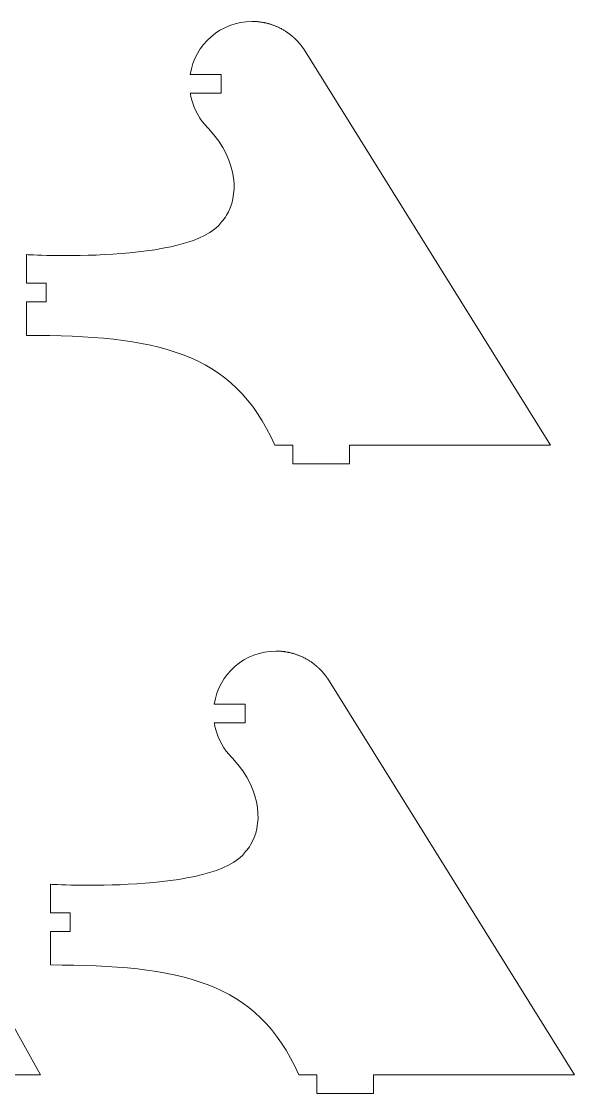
# Model space of a CAD drawing. Header units: centimetres. Extents: x -181 to 252, y -90 to 73.
# Drawn here: x 224.18 to 233.05, y -49.47 to -32.27 of the extents above; entities that cross this region are included whole.
import ezdxf

# ---------------------------------------------------------------- set-up
doc = ezdxf.new("R2010")
doc.units = ezdxf.units.CM
doc.header["$MEASUREMENT"] = 0
doc.layers.add('layer 1', color=7, linetype='Continuous')

msp = doc.modelspace()

# ---------------------------------------------------------------- linework, layer by layer
at = {"layer": 'layer 1', "color": 252, "lineweight": 9}
for points in [[(229.44183, -39.06584), (229.44183, -39.06584), (229.44183, -39.36584), (229.44183, -39.36584), (229.44183, -39.36584), (229.44183, -39.36584), (228.53274, -39.36584), (228.53274, -39.36584), (228.53274, -39.36584), (228.53274, -39.36584), (228.53274, -39.06584), (228.53274, -39.06584), (228.53274, -39.06584), (228.53274, -39.06584), (228.24103, -39.06584), (228.24103, -39.06584), (228.24103, -39.06584), (227.58543, -37.55045), (226.30701, -37.30322), (224.25826, -37.30322), (224.25826, -37.30322), (224.25826, -37.30322), (224.25826, -36.76584), (224.25826, -36.76584), (224.25826, -36.76584), (224.25826, -36.76584), (224.57412, -36.76584), (224.57412, -36.76584), (224.57412, -36.76584), (224.57412, -36.76584), (224.57412, -36.46584), (224.57412, -36.46584), (224.57412, -36.46584), (224.57412, -36.46584), (224.25826, -36.46584), (224.25826, -36.46584), (224.25826, -36.46584), (224.25826, -36.46584), (224.25826, -36.00842), (224.25826, -36.00842), (224.25826, -36.00842), (224.25826, -36.00842), (226.90535, -36.16416), (227.38875, -35.48394), (227.38875, -35.48394), (227.4175, -35.45369), (227.44454, -35.41807), (227.46893, -35.37784), (227.46893, -35.37784), (227.64818, -35.08218), (227.68285, -34.53421), (227.17719, -33.98429), (227.17719, -33.98429), (227.17719, -33.98429), (227.16424, -33.9702), (227.16424, -33.9702), (227.16424, -33.9702), (227.04161, -33.84599), (226.95119, -33.6899), (226.90666, -33.51546), (226.90666, -33.51546), (226.90666, -33.51546), (226.90369, -33.50354), (226.90369, -33.50354), (226.90369, -33.50354), (226.90369, -33.50354), (226.90087, -33.49156), (226.90087, -33.49156), (226.90087, -33.49156), (226.90087, -33.49156), (226.89819, -33.47953), (226.89819, -33.47953), (226.89819, -33.47953), (226.89819, -33.47953), (226.89566, -33.46744), (226.89566, -33.46744), (226.89566, -33.46744), (226.89566, -33.46744), (226.89327, -33.4553), (226.89327, -33.4553), (226.89327, -33.4553), (226.89327, -33.4553), (226.89103, -33.44311), (226.89103, -33.44311), (226.89103, -33.44311), (226.89103, -33.44311), (226.88894, -33.43086), (226.88894, -33.43086), (226.88894, -33.43086), (226.88894, -33.43086), (226.887, -33.41857), (226.887, -33.41857), (226.887, -33.41857), (226.887, -33.41857), (226.88683, -33.4175), (226.88683, -33.4175), (226.88683, -33.4175), (226.88683, -33.4175), (227.38125, -33.4175), (227.38125, -33.4175), (227.38125, -33.4175), (227.38125, -33.4175), (227.38125, -33.1175), (227.38125, -33.1175), (227.38125, -33.1175), (227.38125, -33.1175), (226.88683, -33.1175), (226.88683, -33.1175), (226.88683, -33.1175), (226.95922, -32.63644), (227.37444, -32.2675), (227.87565, -32.2675), (227.87565, -32.2675), (227.87565, -32.2675), (227.89169, -32.26763), (227.89169, -32.26763), (227.89169, -32.26763), (227.89169, -32.26763), (227.90766, -32.268), (227.90766, -32.268), (227.90766, -32.268), (227.90766, -32.268), (227.90786, -32.26801), (227.90786, -32.26801), (227.90786, -32.26801), (227.90786, -32.26801), (227.92358, -32.26863), (227.92358, -32.26863), (227.92358, -32.26863), (227.92358, -32.26863), (227.92387, -32.26864), (227.92387, -32.26864), (227.92387, -32.26864), (227.92387, -32.26864), (227.93943, -32.2695), (227.93943, -32.2695), (227.93943, -32.2695), (227.93943, -32.2695), (227.93981, -32.26953), (227.93981, -32.26953), (227.93981, -32.26953), (227.93981, -32.26953), (227.95521, -32.27062), (227.95521, -32.27062), (227.95521, -32.27062), (227.95521, -32.27062), (227.95569, -32.27066), (227.95569, -32.27066), (227.95569, -32.27066), (227.95569, -32.27066), (227.95753, -32.27082), (227.95753, -32.27082), (227.95753, -32.27082), (227.95753, -32.27082), (227.97149, -32.27204), (227.97149, -32.27204), (227.97149, -32.27204), (227.97149, -32.27204), (227.98657, -32.27359), (227.98657, -32.27359), (227.98657, -32.27359), (227.98657, -32.27359), (227.98723, -32.27366), (227.98723, -32.27366), (227.98723, -32.27366), (227.98723, -32.27366), (228.00214, -32.27543), (228.00214, -32.27543), (228.00214, -32.27543), (228.00214, -32.27543), (228.01215, -32.27677), (228.01215, -32.27677), (228.01215, -32.27677), (228.01215, -32.27677), (228.01764, -32.27751), (228.01764, -32.27751), (228.01764, -32.27751), (228.01764, -32.27751), (228.01848, -32.27763), (228.01848, -32.27763), (228.01848, -32.27763), (228.01848, -32.27763), (228.03306, -32.27982), (228.03306, -32.27982), (228.03306, -32.27982), (228.03306, -32.27982), (228.03399, -32.27997), (228.03399, -32.27997), (228.03399, -32.27997), (228.03399, -32.27997), (228.04841, -32.28237), (228.04841, -32.28237), (228.04841, -32.28237), (228.04841, -32.28237), (228.04943, -32.28255), (228.04943, -32.28255), (228.04943, -32.28255), (228.04943, -32.28255), (228.06367, -32.28516), (228.06367, -32.28516), (228.06367, -32.28516), (228.06367, -32.28516), (228.06478, -32.28537), (228.06478, -32.28537), (228.06478, -32.28537), (228.06478, -32.28537), (228.07107, -32.28663), (228.07107, -32.28663), (228.07107, -32.28663), (228.07107, -32.28663), (228.07969, -32.28835), (228.07969, -32.28835), (228.07969, -32.28835), (228.07969, -32.28835), (228.0836, -32.28919), (228.0836, -32.28919), (228.0836, -32.28919), (228.0836, -32.28919), (228.09499, -32.29165), (228.09499, -32.29165), (228.09499, -32.29165), (228.09499, -32.29165), (228.09806, -32.29236), (228.09806, -32.29236), (228.09806, -32.29236), (228.09806, -32.29236), (228.10991, -32.29511), (228.10991, -32.29511), (228.10991, -32.29511), (228.10991, -32.29511), (228.11488, -32.29634), (228.11488, -32.29634), (228.11488, -32.29634), (228.11488, -32.29634), (228.12471, -32.29878), (228.12471, -32.29878), (228.12471, -32.29878), (228.12471, -32.29878), (228.13019, -32.30023), (228.13019, -32.30023), (228.13019, -32.30023), (228.13019, -32.30023), (228.13983, -32.30278), (228.13983, -32.30278), (228.13983, -32.30278), (228.13983, -32.30278), (228.14383, -32.30391), (228.14383, -32.30391), (228.14383, -32.30391), (228.14383, -32.30391), (228.15475, -32.307), (228.15475, -32.307), (228.15475, -32.307), (228.15475, -32.307), (228.15749, -32.30781), (228.15749, -32.30781), (228.15749, -32.30781), (228.15749, -32.30781), (228.16948, -32.31139), (228.16948, -32.31139), (228.16948, -32.31139), (228.16948, -32.31139), (228.17295, -32.31248), (228.17295, -32.31248), (228.17295, -32.31248), (228.17295, -32.31248), (228.18387, -32.31593), (228.18387, -32.31593), (228.18387, -32.31593), (228.18387, -32.31593), (228.18814, -32.31734), (228.18814, -32.31734), (228.18814, -32.31734), (228.18814, -32.31734), (228.19855, -32.32081), (228.19855, -32.32081), (228.19855, -32.32081), (228.19855, -32.32081), (228.20173, -32.32192), (228.20173, -32.32192), (228.20173, -32.32192), (228.20173, -32.32192), (228.21316, -32.32592), (228.21316, -32.32592), (228.21316, -32.32592), (228.21316, -32.32592), (228.21539, -32.32674), (228.21539, -32.32674), (228.21539, -32.32674), (228.21539, -32.32674), (228.22729, -32.33111), (228.22729, -32.33111), (228.22729, -32.33111), (228.22729, -32.33111), (228.2306, -32.33238), (228.2306, -32.33238), (228.2306, -32.33238), (228.2306, -32.33238), (228.24156, -32.3366), (228.24156, -32.3366), (228.24156, -32.3366), (228.24156, -32.3366), (228.24432, -32.3377), (228.24432, -32.3377), (228.24432, -32.3377), (228.24432, -32.3377), (228.25592, -32.34238), (228.25592, -32.34238), (228.25592, -32.34238), (228.25592, -32.34238), (228.25766, -32.34311), (228.25766, -32.34311), (228.25766, -32.34311), (228.25766, -32.34311), (228.26953, -32.34811), (228.26953, -32.34811), (228.26953, -32.34811), (228.26953, -32.34811), (228.27273, -32.3495), (228.27273, -32.3495), (228.27273, -32.3495), (228.27273, -32.3495), (228.28391, -32.35441), (228.28391, -32.35441), (228.28391, -32.35441), (228.28391, -32.35441), (228.28501, -32.35491), (228.28501, -32.35491), (228.28501, -32.35491), (228.28501, -32.35491), (228.29748, -32.3606), (228.29748, -32.3606), (228.29748, -32.3606), (228.29748, -32.3606), (228.2997, -32.36166), (228.2997, -32.36166), (228.2997, -32.36166), (228.2997, -32.36166), (228.31125, -32.36715), (228.31125, -32.36715), (228.31125, -32.36715), (228.31125, -32.36715), (228.313, -32.36801), (228.313, -32.36801), (228.313, -32.36801), (228.313, -32.36801), (228.32474, -32.37382), (228.32474, -32.37382), (228.32474, -32.37382), (228.32474, -32.37382), (228.32734, -32.37515), (228.32734, -32.37515), (228.32734, -32.37515), (228.32734, -32.37515), (228.33773, -32.38049), (228.33773, -32.38049), (228.33773, -32.38049), (228.33773, -32.38049), (228.3423, -32.38291), (228.3423, -32.38291), (228.3423, -32.38291), (228.3423, -32.38291), (228.351, -32.38755), (228.351, -32.38755), (228.351, -32.38755), (228.351, -32.38755), (228.35557, -32.39005), (228.35557, -32.39005), (228.35557, -32.39005), (228.35557, -32.39005), (228.3643, -32.39488), (228.3643, -32.39488), (228.3643, -32.39488), (228.3643, -32.39488), (228.36822, -32.3971), (228.36822, -32.3971), (228.36822, -32.3971), (228.36822, -32.3971), (228.37757, -32.40245), (228.37757, -32.40245), (228.37757, -32.40245), (228.37757, -32.40245), (228.38067, -32.40428), (228.38067, -32.40428), (228.38067, -32.40428), (228.38067, -32.40428), (228.39056, -32.41014), (228.39056, -32.41014), (228.39056, -32.41014), (228.39056, -32.41014), (228.39348, -32.41192), (228.39348, -32.41192), (228.39348, -32.41192), (228.39348, -32.41192), (228.40356, -32.41811), (228.40356, -32.41811), (228.40356, -32.41811), (228.40356, -32.41811), (228.40588, -32.41956), (228.40588, -32.41956), (228.40588, -32.41956), (228.40588, -32.41956), (228.41588, -32.4259), (228.41588, -32.4259), (228.41588, -32.4259), (228.41588, -32.4259), (228.41971, -32.4284), (228.41971, -32.4284), (228.41971, -32.4284), (228.41971, -32.4284), (228.42853, -32.43418), (228.42853, -32.43418), (228.42853, -32.43418), (228.42853, -32.43418), (228.43234, -32.43674), (228.43234, -32.43674), (228.43234, -32.43674), (228.43234, -32.43674), (228.44065, -32.44237), (228.44065, -32.44237), (228.44065, -32.44237), (228.44065, -32.44237), (228.44517, -32.4455), (228.44517, -32.4455), (228.44517, -32.4455), (228.44517, -32.4455), (228.45322, -32.45113), (228.45322, -32.45113), (228.45322, -32.45113), (228.45322, -32.45113), (228.45627, -32.45332), (228.45627, -32.45332), (228.45627, -32.45332), (228.45627, -32.45332), (228.46612, -32.46043), (228.46612, -32.46043), (228.46612, -32.46043), (228.46612, -32.46043), (228.4668, -32.46094), (228.4668, -32.46094), (228.4668, -32.46094), (228.4668, -32.46094), (228.47777, -32.4691), (228.47777, -32.4691), (228.47777, -32.4691), (228.47777, -32.4691), (228.48013, -32.4709), (228.48013, -32.4709), (228.48013, -32.4709), (228.48013, -32.4709), (228.48941, -32.47803), (228.48941, -32.47803), (228.48941, -32.47803), (228.48941, -32.47803), (228.49242, -32.4804), (228.49242, -32.4804), (228.49242, -32.4804), (228.49242, -32.4804), (228.50124, -32.48739), (228.50124, -32.48739), (228.50124, -32.48739), (228.50124, -32.48739), (228.5041, -32.4897), (228.5041, -32.4897), (228.5041, -32.4897), (228.5041, -32.4897), (228.51296, -32.49695), (228.51296, -32.49695), (228.51296, -32.49695), (228.51296, -32.49695), (228.5149, -32.49857), (228.5149, -32.49857), (228.5149, -32.49857), (228.5149, -32.49857), (228.52497, -32.50704), (228.52497, -32.50704), (228.52497, -32.50704), (228.52497, -32.50704), (228.52537, -32.50739), (228.52537, -32.50739), (228.52537, -32.50739), (228.52537, -32.50739), (228.53584, -32.51648), (228.53584, -32.51648), (228.53584, -32.51648), (228.53584, -32.51648), (228.53784, -32.51824), (228.53784, -32.51824), (228.53784, -32.51824), (228.53784, -32.51824), (228.54685, -32.52631), (228.54685, -32.52631), (228.54685, -32.52631), (228.54685, -32.52631), (228.54938, -32.52862), (228.54938, -32.52862), (228.54938, -32.52862), (228.54938, -32.52862), (228.55752, -32.53611), (228.55752, -32.53611), (228.55752, -32.53611), (228.55752, -32.53611), (228.56124, -32.53962), (228.56124, -32.53962), (228.56124, -32.53962), (228.56124, -32.53962), (228.56852, -32.54653), (228.56852, -32.54653), (228.56852, -32.54653), (228.56852, -32.54653), (228.57107, -32.54901), (228.57107, -32.54901), (228.57107, -32.54901), (228.57107, -32.54901), (228.57982, -32.55757), (228.57982, -32.55757), (228.57982, -32.55757), (228.57982, -32.55757), (228.58097, -32.55872), (228.58097, -32.55872), (228.58097, -32.55872), (228.58097, -32.55872), (228.59003, -32.56784), (228.59003, -32.56784), (228.59003, -32.56784), (228.59003, -32.56784), (228.59226, -32.57014), (228.59226, -32.57014), (228.59226, -32.57014), (228.59226, -32.57014), (228.60047, -32.57866), (228.60047, -32.57866), (228.60047, -32.57866), (228.60047, -32.57866), (228.60232, -32.58063), (228.60232, -32.58063), (228.60232, -32.58063), (228.60232, -32.58063), (228.61082, -32.58971), (228.61082, -32.58971), (228.61082, -32.58971), (228.61082, -32.58971), (228.61244, -32.59148), (228.61244, -32.59148), (228.61244, -32.59148), (228.61244, -32.59148), (228.62078, -32.60068), (228.62078, -32.60068), (228.62078, -32.60068), (228.62078, -32.60068), (228.62288, -32.60304), (228.62288, -32.60304), (228.62288, -32.60304), (228.62288, -32.60304), (228.63024, -32.61139), (228.63024, -32.61139), (228.63024, -32.61139), (228.63024, -32.61139), (228.63335, -32.615), (228.63335, -32.615), (228.63335, -32.615), (228.63335, -32.615), (228.64012, -32.62292), (228.64012, -32.62292), (228.64012, -32.62292), (228.64012, -32.62292), (228.64281, -32.62613), (228.64281, -32.62613), (228.64281, -32.62613), (228.64281, -32.62613), (228.64971, -32.63445), (228.64971, -32.63445), (228.64971, -32.63445), (228.64971, -32.63445), (228.65221, -32.63752), (228.65221, -32.63752), (228.65221, -32.63752), (228.65221, -32.63752), (228.65927, -32.6463), (228.65927, -32.6463), (228.65927, -32.6463), (228.65927, -32.6463), (228.66129, -32.64887), (228.66129, -32.64887), (228.66129, -32.64887), (228.66129, -32.64887), (228.669, -32.65876), (228.669, -32.65876), (228.669, -32.65876), (228.669, -32.65876), (228.66973, -32.65972), (228.66973, -32.65972), (228.66973, -32.65972), (228.66973, -32.65972), (228.67757, -32.67007), (228.67757, -32.67007), (228.67757, -32.67007), (228.67757, -32.67007), (228.67957, -32.67278), (228.67957, -32.67278), (228.67957, -32.67278), (228.67957, -32.67278), (228.68654, -32.68229), (228.68654, -32.68229), (228.68654, -32.68229), (228.68654, -32.68229), (228.68835, -32.68482), (228.68835, -32.68482), (228.68835, -32.68482), (228.68835, -32.68482), (228.695, -32.69418), (228.695, -32.69418), (228.695, -32.69418), (228.695, -32.69418), (228.6972, -32.69734), (228.6972, -32.69734), (228.6972, -32.69734), (228.6972, -32.69734), (228.70116, -32.70302), (228.70116, -32.70302), (228.70116, -32.70302), (228.70116, -32.70302), (232.66633, -39.06584), (232.66633, -39.06584), (232.66633, -39.06584), (232.66633, -39.06584), (229.44183, -39.06584), (229.44183, -39.06584)], [(221.68464, -49.1667), (221.68464, -49.1667), (221.68464, -49.4667), (221.68464, -49.4667), (221.68464, -49.4667), (221.68464, -49.4667), (220.77555, -49.4667), (220.77555, -49.4667), (220.77555, -49.4667), (220.77555, -49.4667), (220.77555, -49.1667), (220.77555, -49.1667), (220.77555, -49.1667), (220.77555, -49.1667), (220.48384, -49.1667), (220.48384, -49.1667), (220.48384, -49.1667), (219.82824, -47.65131), (218.54982, -47.40408), (216.50107, -47.40408), (216.50107, -47.40408), (216.50107, -47.40408), (216.50107, -46.8667), (216.50107, -46.8667), (216.50107, -46.8667), (216.50107, -46.8667), (216.81693, -46.8667), (216.81693, -46.8667), (216.81693, -46.8667), (216.81693, -46.8667), (216.81693, -46.5667), (216.81693, -46.5667), (216.81693, -46.5667), (216.81693, -46.5667), (216.50107, -46.5667), (216.50107, -46.5667), (216.50107, -46.5667), (216.50107, -46.5667), (216.50107, -46.10928), (216.50107, -46.10928), (216.50107, -46.10928), (216.50107, -46.10928), (219.14816, -46.26502), (219.63156, -45.5848), (219.63156, -45.5848), (219.66031, -45.55455), (219.68735, -45.51893), (219.71174, -45.4787), (219.71174, -45.4787), (219.89099, -45.18304), (219.92566, -44.63507), (219.42, -44.08515), (219.42, -44.08515), (219.42, -44.08515), (219.40705, -44.07106), (219.40705, -44.07106), (219.40705, -44.07106), (219.28442, -43.94685), (219.194, -43.79076), (219.14947, -43.61632), (219.14947, -43.61632), (219.14947, -43.61632), (219.1465, -43.6044), (219.1465, -43.6044), (219.1465, -43.6044), (219.1465, -43.6044), (219.14368, -43.59242), (219.14368, -43.59242), (219.14368, -43.59242), (219.14368, -43.59242), (219.141, -43.58039), (219.141, -43.58039), (219.141, -43.58039), (219.141, -43.58039), (219.13847, -43.5683), (219.13847, -43.5683), (219.13847, -43.5683), (219.13847, -43.5683), (219.13608, -43.55616), (219.13608, -43.55616), (219.13608, -43.55616), (219.13608, -43.55616), (219.13384, -43.54397), (219.13384, -43.54397), (219.13384, -43.54397), (219.13384, -43.54397), (219.13175, -43.53172), (219.13175, -43.53172), (219.13175, -43.53172), (219.13175, -43.53172), (219.12981, -43.51943), (219.12981, -43.51943), (219.12981, -43.51943), (219.12981, -43.51943), (219.12964, -43.51836), (219.12964, -43.51836), (219.12964, -43.51836), (219.12964, -43.51836), (219.62406, -43.51836), (219.62406, -43.51836), (219.62406, -43.51836), (219.62406, -43.51836), (219.62406, -43.21836), (219.62406, -43.21836), (219.62406, -43.21836), (219.62406, -43.21836), (219.12964, -43.21836), (219.12964, -43.21836), (219.12964, -43.21836), (219.20203, -42.7373), (219.61725, -42.36836), (220.11846, -42.36836), (220.11846, -42.36836), (220.11846, -42.36836), (220.1345, -42.36849), (220.1345, -42.36849), (220.1345, -42.36849), (220.1345, -42.36849), (220.15047, -42.36886), (220.15047, -42.36886), (220.15047, -42.36886), (220.15047, -42.36886), (220.15067, -42.36887), (220.15067, -42.36887), (220.15067, -42.36887), (220.15067, -42.36887), (220.16639, -42.36949), (220.16639, -42.36949), (220.16639, -42.36949), (220.16639, -42.36949), (220.16668, -42.3695), (220.16668, -42.3695), (220.16668, -42.3695), (220.16668, -42.3695), (220.18224, -42.37036), (220.18224, -42.37036), (220.18224, -42.37036), (220.18224, -42.37036), (220.18262, -42.37039), (220.18262, -42.37039), (220.18262, -42.37039), (220.18262, -42.37039), (220.19802, -42.37148), (220.19802, -42.37148), (220.19802, -42.37148), (220.19802, -42.37148), (220.1985, -42.37152), (220.1985, -42.37152), (220.1985, -42.37152), (220.1985, -42.37152), (220.20034, -42.37168), (220.20034, -42.37168), (220.20034, -42.37168), (220.20034, -42.37168), (220.2143, -42.3729), (220.2143, -42.3729), (220.2143, -42.3729), (220.2143, -42.3729), (220.22938, -42.37445), (220.22938, -42.37445), (220.22938, -42.37445), (220.22938, -42.37445), (220.23004, -42.37452), (220.23004, -42.37452), (220.23004, -42.37452), (220.23004, -42.37452), (220.24495, -42.37629), (220.24495, -42.37629), (220.24495, -42.37629), (220.24495, -42.37629), (220.25496, -42.37763), (220.25496, -42.37763), (220.25496, -42.37763), (220.25496, -42.37763), (220.26045, -42.37837), (220.26045, -42.37837), (220.26045, -42.37837), (220.26045, -42.37837), (220.26129, -42.37849), (220.26129, -42.37849), (220.26129, -42.37849), (220.26129, -42.37849), (220.27587, -42.38068), (220.27587, -42.38068), (220.27587, -42.38068), (220.27587, -42.38068), (220.2768, -42.38083), (220.2768, -42.38083), (220.2768, -42.38083), (220.2768, -42.38083), (220.29122, -42.38323), (220.29122, -42.38323), (220.29122, -42.38323), (220.29122, -42.38323), (220.29224, -42.38341), (220.29224, -42.38341), (220.29224, -42.38341), (220.29224, -42.38341), (220.30648, -42.38602), (220.30648, -42.38602), (220.30648, -42.38602), (220.30648, -42.38602), (220.30759, -42.38623), (220.30759, -42.38623), (220.30759, -42.38623), (220.30759, -42.38623), (220.31388, -42.38749), (220.31388, -42.38749), (220.31388, -42.38749), (220.31388, -42.38749), (220.3225, -42.38921), (220.3225, -42.38921), (220.3225, -42.38921), (220.3225, -42.38921), (220.32641, -42.39005), (220.32641, -42.39005), (220.32641, -42.39005), (220.32641, -42.39005), (220.3378, -42.39251), (220.3378, -42.39251), (220.3378, -42.39251), (220.3378, -42.39251), (220.34087, -42.39322), (220.34087, -42.39322), (220.34087, -42.39322), (220.34087, -42.39322), (220.35272, -42.39597), (220.35272, -42.39597), (220.35272, -42.39597), (220.35272, -42.39597), (220.35769, -42.3972), (220.35769, -42.3972), (220.35769, -42.3972), (220.35769, -42.3972), (220.36752, -42.39964), (220.36752, -42.39964), (220.36752, -42.39964), (220.36752, -42.39964), (220.373, -42.40109), (220.373, -42.40109), (220.373, -42.40109), (220.373, -42.40109), (220.38264, -42.40364), (220.38264, -42.40364), (220.38264, -42.40364), (220.38264, -42.40364), (220.38664, -42.40477), (220.38664, -42.40477), (220.38664, -42.40477), (220.38664, -42.40477), (220.39756, -42.40786), (220.39756, -42.40786), (220.39756, -42.40786), (220.39756, -42.40786), (220.4003, -42.40867), (220.4003, -42.40867), (220.4003, -42.40867), (220.4003, -42.40867), (220.41229, -42.41225), (220.41229, -42.41225), (220.41229, -42.41225), (220.41229, -42.41225), (220.41576, -42.41334), (220.41576, -42.41334), (220.41576, -42.41334), (220.41576, -42.41334), (220.42668, -42.41679), (220.42668, -42.41679), (220.42668, -42.41679), (220.42668, -42.41679), (220.43095, -42.4182), (220.43095, -42.4182), (220.43095, -42.4182), (220.43095, -42.4182), (220.44136, -42.42167), (220.44136, -42.42167), (220.44136, -42.42167), (220.44136, -42.42167), (220.44454, -42.42278), (220.44454, -42.42278), (220.44454, -42.42278), (220.44454, -42.42278), (220.45597, -42.42678), (220.45597, -42.42678), (220.45597, -42.42678), (220.45597, -42.42678), (220.4582, -42.4276), (220.4582, -42.4276), (220.4582, -42.4276), (220.4582, -42.4276), (220.4701, -42.43197), (220.4701, -42.43197), (220.4701, -42.43197), (220.4701, -42.43197), (220.47341, -42.43324), (220.47341, -42.43324), (220.47341, -42.43324), (220.47341, -42.43324), (220.48437, -42.43746), (220.48437, -42.43746), (220.48437, -42.43746), (220.48437, -42.43746), (220.48713, -42.43856), (220.48713, -42.43856), (220.48713, -42.43856), (220.48713, -42.43856), (220.49873, -42.44324), (220.49873, -42.44324), (220.49873, -42.44324), (220.49873, -42.44324), (220.50047, -42.44397), (220.50047, -42.44397), (220.50047, -42.44397), (220.50047, -42.44397), (220.51234, -42.44897), (220.51234, -42.44897), (220.51234, -42.44897), (220.51234, -42.44897), (220.51554, -42.45036), (220.51554, -42.45036), (220.51554, -42.45036), (220.51554, -42.45036), (220.52672, -42.45527), (220.52672, -42.45527), (220.52672, -42.45527), (220.52672, -42.45527), (220.52782, -42.45577), (220.52782, -42.45577), (220.52782, -42.45577), (220.52782, -42.45577), (220.54029, -42.46146), (220.54029, -42.46146), (220.54029, -42.46146), (220.54029, -42.46146), (220.54251, -42.46252), (220.54251, -42.46252), (220.54251, -42.46252), (220.54251, -42.46252), (220.55406, -42.46801), (220.55406, -42.46801), (220.55406, -42.46801), (220.55406, -42.46801), (220.55581, -42.46887), (220.55581, -42.46887), (220.55581, -42.46887), (220.55581, -42.46887), (220.56755, -42.47468), (220.56755, -42.47468), (220.56755, -42.47468), (220.56755, -42.47468), (220.57015, -42.47601), (220.57015, -42.47601), (220.57015, -42.47601), (220.57015, -42.47601), (220.58054, -42.48135), (220.58054, -42.48135), (220.58054, -42.48135), (220.58054, -42.48135), (220.58511, -42.48377), (220.58511, -42.48377), (220.58511, -42.48377), (220.58511, -42.48377), (220.59381, -42.48841), (220.59381, -42.48841), (220.59381, -42.48841), (220.59381, -42.48841), (220.59838, -42.49091), (220.59838, -42.49091), (220.59838, -42.49091), (220.59838, -42.49091), (220.60711, -42.49574), (220.60711, -42.49574), (220.60711, -42.49574), (220.60711, -42.49574), (220.61103, -42.49796), (220.61103, -42.49796), (220.61103, -42.49796), (220.61103, -42.49796), (220.62038, -42.50331), (220.62038, -42.50331), (220.62038, -42.50331), (220.62038, -42.50331), (220.62348, -42.50514), (220.62348, -42.50514), (220.62348, -42.50514), (220.62348, -42.50514), (220.63337, -42.511), (220.63337, -42.511), (220.63337, -42.511), (220.63337, -42.511), (220.63629, -42.51278), (220.63629, -42.51278), (220.63629, -42.51278), (220.63629, -42.51278), (220.64637, -42.51897), (220.64637, -42.51897), (220.64637, -42.51897), (220.64637, -42.51897), (220.64869, -42.52042), (220.64869, -42.52042), (220.64869, -42.52042), (220.64869, -42.52042), (220.65869, -42.52676), (220.65869, -42.52676), (220.65869, -42.52676), (220.65869, -42.52676), (220.66252, -42.52926), (220.66252, -42.52926), (220.66252, -42.52926), (220.66252, -42.52926), (220.67134, -42.53504), (220.67134, -42.53504), (220.67134, -42.53504), (220.67134, -42.53504), (220.67515, -42.5376), (220.67515, -42.5376), (220.67515, -42.5376), (220.67515, -42.5376), (220.68346, -42.54323), (220.68346, -42.54323), (220.68346, -42.54323), (220.68346, -42.54323), (220.68798, -42.54636), (220.68798, -42.54636), (220.68798, -42.54636), (220.68798, -42.54636), (220.69603, -42.55199), (220.69603, -42.55199), (220.69603, -42.55199), (220.69603, -42.55199), (220.69908, -42.55418), (220.69908, -42.55418), (220.69908, -42.55418), (220.69908, -42.55418), (220.70893, -42.56129), (220.70893, -42.56129), (220.70893, -42.56129), (220.70893, -42.56129), (220.70961, -42.5618), (220.70961, -42.5618), (220.70961, -42.5618), (220.70961, -42.5618), (220.72058, -42.56996), (220.72058, -42.56996), (220.72058, -42.56996), (220.72058, -42.56996), (220.72294, -42.57176), (220.72294, -42.57176), (220.72294, -42.57176), (220.72294, -42.57176), (220.73222, -42.57889), (220.73222, -42.57889), (220.73222, -42.57889), (220.73222, -42.57889), (220.73523, -42.58126), (220.73523, -42.58126), (220.73523, -42.58126), (220.73523, -42.58126), (220.74405, -42.58825), (220.74405, -42.58825), (220.74405, -42.58825), (220.74405, -42.58825), (220.74691, -42.59056), (220.74691, -42.59056), (220.74691, -42.59056), (220.74691, -42.59056), (220.75577, -42.59781), (220.75577, -42.59781), (220.75577, -42.59781), (220.75577, -42.59781), (220.75771, -42.59943), (220.75771, -42.59943), (220.75771, -42.59943), (220.75771, -42.59943), (220.76778, -42.6079), (220.76778, -42.6079), (220.76778, -42.6079), (220.76778, -42.6079), (220.76818, -42.60825), (220.76818, -42.60825), (220.76818, -42.60825), (220.76818, -42.60825), (220.77865, -42.61734), (220.77865, -42.61734), (220.77865, -42.61734), (220.77865, -42.61734), (220.78065, -42.6191), (220.78065, -42.6191), (220.78065, -42.6191), (220.78065, -42.6191), (220.78966, -42.62717), (220.78966, -42.62717), (220.78966, -42.62717), (220.78966, -42.62717), (220.79219, -42.62948), (220.79219, -42.62948), (220.79219, -42.62948), (220.79219, -42.62948), (220.80033, -42.63697), (220.80033, -42.63697), (220.80033, -42.63697), (220.80033, -42.63697), (220.80405, -42.64048), (220.80405, -42.64048), (220.80405, -42.64048), (220.80405, -42.64048), (220.81133, -42.64739), (220.81133, -42.64739), (220.81133, -42.64739), (220.81133, -42.64739), (220.81388, -42.64987), (220.81388, -42.64987), (220.81388, -42.64987), (220.81388, -42.64987), (220.82263, -42.65843), (220.82263, -42.65843), (220.82263, -42.65843), (220.82263, -42.65843), (220.82378, -42.65958), (220.82378, -42.65958), (220.82378, -42.65958), (220.82378, -42.65958), (220.83284, -42.6687), (220.83284, -42.6687), (220.83284, -42.6687), (220.83284, -42.6687), (220.83507, -42.671), (220.83507, -42.671), (220.83507, -42.671), (220.83507, -42.671), (220.84328, -42.67952), (220.84328, -42.67952), (220.84328, -42.67952), (220.84328, -42.67952), (220.84513, -42.68149), (220.84513, -42.68149), (220.84513, -42.68149), (220.84513, -42.68149), (220.85363, -42.69057), (220.85363, -42.69057), (220.85363, -42.69057), (220.85363, -42.69057), (220.85525, -42.69234), (220.85525, -42.69234), (220.85525, -42.69234), (220.85525, -42.69234), (220.86359, -42.70154), (220.86359, -42.70154), (220.86359, -42.70154), (220.86359, -42.70154), (220.86569, -42.7039), (220.86569, -42.7039), (220.86569, -42.7039), (220.86569, -42.7039), (220.87305, -42.71225), (220.87305, -42.71225), (220.87305, -42.71225), (220.87305, -42.71225), (220.87616, -42.71586), (220.87616, -42.71586), (220.87616, -42.71586), (220.87616, -42.71586), (220.88293, -42.72378), (220.88293, -42.72378), (220.88293, -42.72378), (220.88293, -42.72378), (220.88562, -42.72699), (220.88562, -42.72699), (220.88562, -42.72699), (220.88562, -42.72699), (220.89252, -42.73531), (220.89252, -42.73531), (220.89252, -42.73531), (220.89252, -42.73531), (220.89502, -42.73838), (220.89502, -42.73838), (220.89502, -42.73838), (220.89502, -42.73838), (220.90208, -42.74716), (220.90208, -42.74716), (220.90208, -42.74716), (220.90208, -42.74716), (220.9041, -42.74973), (220.9041, -42.74973), (220.9041, -42.74973), (220.9041, -42.74973), (220.91181, -42.75962), (220.91181, -42.75962), (220.91181, -42.75962), (220.91181, -42.75962), (220.91254, -42.76058), (220.91254, -42.76058), (220.91254, -42.76058), (220.91254, -42.76058), (220.92038, -42.77093), (220.92038, -42.77093), (220.92038, -42.77093), (220.92038, -42.77093), (220.92238, -42.77364), (220.92238, -42.77364), (220.92238, -42.77364), (220.92238, -42.77364), (220.92935, -42.78315), (220.92935, -42.78315), (220.92935, -42.78315), (220.92935, -42.78315), (220.93116, -42.78568), (220.93116, -42.78568), (220.93116, -42.78568), (220.93116, -42.78568), (220.93781, -42.79504), (220.93781, -42.79504), (220.93781, -42.79504), (220.93781, -42.79504), (220.94001, -42.7982), (220.94001, -42.7982), (220.94001, -42.7982), (220.94001, -42.7982), (220.94397, -42.80388), (220.94397, -42.80388), (220.94397, -42.80388), (220.94397, -42.80388), (224.483, -49.16669), (224.483, -49.16669), (224.483, -49.16669), (224.483, -49.16669), (221.68464, -49.1667), (221.68464, -49.1667)], [(229.82676, -49.1667), (229.82676, -49.1667), (229.82676, -49.4667), (229.82676, -49.4667), (229.82676, -49.4667), (229.82676, -49.4667), (228.91767, -49.4667), (228.91767, -49.4667), (228.91767, -49.4667), (228.91767, -49.4667), (228.91767, -49.1667), (228.91767, -49.1667), (228.91767, -49.1667), (228.91767, -49.1667), (228.62596, -49.1667), (228.62596, -49.1667), (228.62596, -49.1667), (227.97036, -47.65131), (226.69194, -47.40408), (224.64319, -47.40408), (224.64319, -47.40408), (224.64319, -47.40408), (224.64319, -46.8667), (224.64319, -46.8667), (224.64319, -46.8667), (224.64319, -46.8667), (224.95905, -46.8667), (224.95905, -46.8667), (224.95905, -46.8667), (224.95905, -46.8667), (224.95905, -46.5667), (224.95905, -46.5667), (224.95905, -46.5667), (224.95905, -46.5667), (224.64319, -46.5667), (224.64319, -46.5667), (224.64319, -46.5667), (224.64319, -46.5667), (224.64319, -46.10928), (224.64319, -46.10928), (224.64319, -46.10928), (224.64319, -46.10928), (227.29028, -46.26502), (227.77368, -45.5848), (227.77368, -45.5848), (227.80243, -45.55455), (227.82947, -45.51893), (227.85386, -45.4787), (227.85386, -45.4787), (228.03311, -45.18304), (228.06778, -44.63507), (227.56212, -44.08515), (227.56212, -44.08515), (227.56212, -44.08515), (227.54917, -44.07106), (227.54917, -44.07106), (227.54917, -44.07106), (227.42654, -43.94685), (227.33612, -43.79076), (227.29159, -43.61632), (227.29159, -43.61632), (227.29159, -43.61632), (227.28862, -43.6044), (227.28862, -43.6044), (227.28862, -43.6044), (227.28862, -43.6044), (227.2858, -43.59242), (227.2858, -43.59242), (227.2858, -43.59242), (227.2858, -43.59242), (227.28312, -43.58039), (227.28312, -43.58039), (227.28312, -43.58039), (227.28312, -43.58039), (227.28059, -43.5683), (227.28059, -43.5683), (227.28059, -43.5683), (227.28059, -43.5683), (227.2782, -43.55616), (227.2782, -43.55616), (227.2782, -43.55616), (227.2782, -43.55616), (227.27596, -43.54397), (227.27596, -43.54397), (227.27596, -43.54397), (227.27596, -43.54397), (227.27387, -43.53172), (227.27387, -43.53172), (227.27387, -43.53172), (227.27387, -43.53172), (227.27193, -43.51943), (227.27193, -43.51943), (227.27193, -43.51943), (227.27193, -43.51943), (227.27176, -43.51836), (227.27176, -43.51836), (227.27176, -43.51836), (227.27176, -43.51836), (227.76618, -43.51836), (227.76618, -43.51836), (227.76618, -43.51836), (227.76618, -43.51836), (227.76618, -43.21836), (227.76618, -43.21836), (227.76618, -43.21836), (227.76618, -43.21836), (227.27176, -43.21836), (227.27176, -43.21836), (227.27176, -43.21836), (227.34415, -42.7373), (227.75937, -42.36836), (228.26058, -42.36836), (228.26058, -42.36836), (228.26058, -42.36836), (228.27662, -42.36849), (228.27662, -42.36849), (228.27662, -42.36849), (228.27662, -42.36849), (228.29259, -42.36886), (228.29259, -42.36886), (228.29259, -42.36886), (228.29259, -42.36886), (228.29279, -42.36887), (228.29279, -42.36887), (228.29279, -42.36887), (228.29279, -42.36887), (228.30851, -42.36949), (228.30851, -42.36949), (228.30851, -42.36949), (228.30851, -42.36949), (228.3088, -42.3695), (228.3088, -42.3695), (228.3088, -42.3695), (228.3088, -42.3695), (228.32436, -42.37036), (228.32436, -42.37036), (228.32436, -42.37036), (228.32436, -42.37036), (228.32474, -42.37039), (228.32474, -42.37039), (228.32474, -42.37039), (228.32474, -42.37039), (228.34014, -42.37148), (228.34014, -42.37148), (228.34014, -42.37148), (228.34014, -42.37148), (228.34062, -42.37152), (228.34062, -42.37152), (228.34062, -42.37152), (228.34062, -42.37152), (228.34246, -42.37168), (228.34246, -42.37168), (228.34246, -42.37168), (228.34246, -42.37168), (228.35642, -42.3729), (228.35642, -42.3729), (228.35642, -42.3729), (228.35642, -42.3729), (228.3715, -42.37445), (228.3715, -42.37445), (228.3715, -42.37445), (228.3715, -42.37445), (228.37216, -42.37452), (228.37216, -42.37452), (228.37216, -42.37452), (228.37216, -42.37452), (228.38707, -42.37629), (228.38707, -42.37629), (228.38707, -42.37629), (228.38707, -42.37629), (228.39708, -42.37763), (228.39708, -42.37763), (228.39708, -42.37763), (228.39708, -42.37763), (228.40257, -42.37837), (228.40257, -42.37837), (228.40257, -42.37837), (228.40257, -42.37837), (228.40341, -42.37849), (228.40341, -42.37849), (228.40341, -42.37849), (228.40341, -42.37849), (228.41799, -42.38068), (228.41799, -42.38068), (228.41799, -42.38068), (228.41799, -42.38068), (228.41892, -42.38083), (228.41892, -42.38083), (228.41892, -42.38083), (228.41892, -42.38083), (228.43334, -42.38323), (228.43334, -42.38323), (228.43334, -42.38323), (228.43334, -42.38323), (228.43436, -42.38341), (228.43436, -42.38341), (228.43436, -42.38341), (228.43436, -42.38341), (228.4486, -42.38602), (228.4486, -42.38602), (228.4486, -42.38602), (228.4486, -42.38602), (228.44971, -42.38623), (228.44971, -42.38623), (228.44971, -42.38623), (228.44971, -42.38623), (228.456, -42.38749), (228.456, -42.38749), (228.456, -42.38749), (228.456, -42.38749), (228.46462, -42.38921), (228.46462, -42.38921), (228.46462, -42.38921), (228.46462, -42.38921), (228.46853, -42.39005), (228.46853, -42.39005), (228.46853, -42.39005), (228.46853, -42.39005), (228.47992, -42.39251), (228.47992, -42.39251), (228.47992, -42.39251), (228.47992, -42.39251), (228.48299, -42.39322), (228.48299, -42.39322), (228.48299, -42.39322), (228.48299, -42.39322), (228.49484, -42.39597), (228.49484, -42.39597), (228.49484, -42.39597), (228.49484, -42.39597), (228.49981, -42.3972), (228.49981, -42.3972), (228.49981, -42.3972), (228.49981, -42.3972), (228.50964, -42.39964), (228.50964, -42.39964), (228.50964, -42.39964), (228.50964, -42.39964), (228.51512, -42.40109), (228.51512, -42.40109), (228.51512, -42.40109), (228.51512, -42.40109), (228.52476, -42.40364), (228.52476, -42.40364), (228.52476, -42.40364), (228.52476, -42.40364), (228.52876, -42.40477), (228.52876, -42.40477), (228.52876, -42.40477), (228.52876, -42.40477), (228.53968, -42.40786), (228.53968, -42.40786), (228.53968, -42.40786), (228.53968, -42.40786), (228.54242, -42.40867), (228.54242, -42.40867), (228.54242, -42.40867), (228.54242, -42.40867), (228.55441, -42.41225), (228.55441, -42.41225), (228.55441, -42.41225), (228.55441, -42.41225), (228.55788, -42.41334), (228.55788, -42.41334), (228.55788, -42.41334), (228.55788, -42.41334), (228.5688, -42.41679), (228.5688, -42.41679), (228.5688, -42.41679), (228.5688, -42.41679), (228.57307, -42.4182), (228.57307, -42.4182), (228.57307, -42.4182), (228.57307, -42.4182), (228.58348, -42.42167), (228.58348, -42.42167), (228.58348, -42.42167), (228.58348, -42.42167), (228.58666, -42.42278), (228.58666, -42.42278), (228.58666, -42.42278), (228.58666, -42.42278), (228.59809, -42.42678), (228.59809, -42.42678), (228.59809, -42.42678), (228.59809, -42.42678), (228.60032, -42.4276), (228.60032, -42.4276), (228.60032, -42.4276), (228.60032, -42.4276), (228.61222, -42.43197), (228.61222, -42.43197), (228.61222, -42.43197), (228.61222, -42.43197), (228.61553, -42.43324), (228.61553, -42.43324), (228.61553, -42.43324), (228.61553, -42.43324), (228.62649, -42.43746), (228.62649, -42.43746), (228.62649, -42.43746), (228.62649, -42.43746), (228.62925, -42.43856), (228.62925, -42.43856), (228.62925, -42.43856), (228.62925, -42.43856), (228.64085, -42.44324), (228.64085, -42.44324), (228.64085, -42.44324), (228.64085, -42.44324), (228.64259, -42.44397), (228.64259, -42.44397), (228.64259, -42.44397), (228.64259, -42.44397), (228.65446, -42.44897), (228.65446, -42.44897), (228.65446, -42.44897), (228.65446, -42.44897), (228.65766, -42.45036), (228.65766, -42.45036), (228.65766, -42.45036), (228.65766, -42.45036), (228.66884, -42.45527), (228.66884, -42.45527), (228.66884, -42.45527), (228.66884, -42.45527), (228.66994, -42.45577), (228.66994, -42.45577), (228.66994, -42.45577), (228.66994, -42.45577), (228.68241, -42.46146), (228.68241, -42.46146), (228.68241, -42.46146), (228.68241, -42.46146), (228.68463, -42.46252), (228.68463, -42.46252), (228.68463, -42.46252), (228.68463, -42.46252), (228.69618, -42.46801), (228.69618, -42.46801), (228.69618, -42.46801), (228.69618, -42.46801), (228.69793, -42.46887), (228.69793, -42.46887), (228.69793, -42.46887), (228.69793, -42.46887), (228.70967, -42.47468), (228.70967, -42.47468), (228.70967, -42.47468), (228.70967, -42.47468), (228.71227, -42.47601), (228.71227, -42.47601), (228.71227, -42.47601), (228.71227, -42.47601), (228.72266, -42.48135), (228.72266, -42.48135), (228.72266, -42.48135), (228.72266, -42.48135), (228.72723, -42.48377), (228.72723, -42.48377), (228.72723, -42.48377), (228.72723, -42.48377), (228.73593, -42.48841), (228.73593, -42.48841), (228.73593, -42.48841), (228.73593, -42.48841), (228.7405, -42.49091), (228.7405, -42.49091), (228.7405, -42.49091), (228.7405, -42.49091), (228.74923, -42.49574), (228.74923, -42.49574), (228.74923, -42.49574), (228.74923, -42.49574), (228.75315, -42.49796), (228.75315, -42.49796), (228.75315, -42.49796), (228.75315, -42.49796), (228.7625, -42.50331), (228.7625, -42.50331), (228.7625, -42.50331), (228.7625, -42.50331), (228.7656, -42.50514), (228.7656, -42.50514), (228.7656, -42.50514), (228.7656, -42.50514), (228.77549, -42.511), (228.77549, -42.511), (228.77549, -42.511), (228.77549, -42.511), (228.77841, -42.51278), (228.77841, -42.51278), (228.77841, -42.51278), (228.77841, -42.51278), (228.78849, -42.51897), (228.78849, -42.51897), (228.78849, -42.51897), (228.78849, -42.51897), (228.79081, -42.52042), (228.79081, -42.52042), (228.79081, -42.52042), (228.79081, -42.52042), (228.80081, -42.52676), (228.80081, -42.52676), (228.80081, -42.52676), (228.80081, -42.52676), (228.80464, -42.52926), (228.80464, -42.52926), (228.80464, -42.52926), (228.80464, -42.52926), (228.81346, -42.53504), (228.81346, -42.53504), (228.81346, -42.53504), (228.81346, -42.53504), (228.81727, -42.5376), (228.81727, -42.5376), (228.81727, -42.5376), (228.81727, -42.5376), (228.82558, -42.54323), (228.82558, -42.54323), (228.82558, -42.54323), (228.82558, -42.54323), (228.8301, -42.54636), (228.8301, -42.54636), (228.8301, -42.54636), (228.8301, -42.54636), (228.83815, -42.55199), (228.83815, -42.55199), (228.83815, -42.55199), (228.83815, -42.55199), (228.8412, -42.55418), (228.8412, -42.55418), (228.8412, -42.55418), (228.8412, -42.55418), (228.85105, -42.56129), (228.85105, -42.56129), (228.85105, -42.56129), (228.85105, -42.56129), (228.85173, -42.5618), (228.85173, -42.5618), (228.85173, -42.5618), (228.85173, -42.5618), (228.8627, -42.56996), (228.8627, -42.56996), (228.8627, -42.56996), (228.8627, -42.56996), (228.86506, -42.57176), (228.86506, -42.57176), (228.86506, -42.57176), (228.86506, -42.57176), (228.87434, -42.57889), (228.87434, -42.57889), (228.87434, -42.57889), (228.87434, -42.57889), (228.87735, -42.58126), (228.87735, -42.58126), (228.87735, -42.58126), (228.87735, -42.58126), (228.88617, -42.58825), (228.88617, -42.58825), (228.88617, -42.58825), (228.88617, -42.58825), (228.88903, -42.59056), (228.88903, -42.59056), (228.88903, -42.59056), (228.88903, -42.59056), (228.89789, -42.59781), (228.89789, -42.59781), (228.89789, -42.59781), (228.89789, -42.59781), (228.89983, -42.59943), (228.89983, -42.59943), (228.89983, -42.59943), (228.89983, -42.59943), (228.9099, -42.6079), (228.9099, -42.6079), (228.9099, -42.6079), (228.9099, -42.6079), (228.9103, -42.60825), (228.9103, -42.60825), (228.9103, -42.60825), (228.9103, -42.60825), (228.92077, -42.61734), (228.92077, -42.61734), (228.92077, -42.61734), (228.92077, -42.61734), (228.92277, -42.6191), (228.92277, -42.6191), (228.92277, -42.6191), (228.92277, -42.6191), (228.93178, -42.62717), (228.93178, -42.62717), (228.93178, -42.62717), (228.93178, -42.62717), (228.93431, -42.62948), (228.93431, -42.62948), (228.93431, -42.62948), (228.93431, -42.62948), (228.94245, -42.63697), (228.94245, -42.63697), (228.94245, -42.63697), (228.94245, -42.63697), (228.94617, -42.64048), (228.94617, -42.64048), (228.94617, -42.64048), (228.94617, -42.64048), (228.95345, -42.64739), (228.95345, -42.64739), (228.95345, -42.64739), (228.95345, -42.64739), (228.956, -42.64987), (228.956, -42.64987), (228.956, -42.64987), (228.956, -42.64987), (228.96475, -42.65843), (228.96475, -42.65843), (228.96475, -42.65843), (228.96475, -42.65843), (228.9659, -42.65958), (228.9659, -42.65958), (228.9659, -42.65958), (228.9659, -42.65958), (228.97496, -42.6687), (228.97496, -42.6687), (228.97496, -42.6687), (228.97496, -42.6687), (228.97719, -42.671), (228.97719, -42.671), (228.97719, -42.671), (228.97719, -42.671), (228.9854, -42.67952), (228.9854, -42.67952), (228.9854, -42.67952), (228.9854, -42.67952), (228.98725, -42.68149), (228.98725, -42.68149), (228.98725, -42.68149), (228.98725, -42.68149), (228.99575, -42.69057), (228.99575, -42.69057), (228.99575, -42.69057), (228.99575, -42.69057), (228.99737, -42.69234), (228.99737, -42.69234), (228.99737, -42.69234), (228.99737, -42.69234), (229.00571, -42.70154), (229.00571, -42.70154), (229.00571, -42.70154), (229.00571, -42.70154), (229.00781, -42.7039), (229.00781, -42.7039), (229.00781, -42.7039), (229.00781, -42.7039), (229.01517, -42.71225), (229.01517, -42.71225), (229.01517, -42.71225), (229.01517, -42.71225), (229.01828, -42.71586), (229.01828, -42.71586), (229.01828, -42.71586), (229.01828, -42.71586), (229.02505, -42.72378), (229.02505, -42.72378), (229.02505, -42.72378), (229.02505, -42.72378), (229.02774, -42.72699), (229.02774, -42.72699), (229.02774, -42.72699), (229.02774, -42.72699), (229.03464, -42.73531), (229.03464, -42.73531), (229.03464, -42.73531), (229.03464, -42.73531), (229.03714, -42.73838), (229.03714, -42.73838), (229.03714, -42.73838), (229.03714, -42.73838), (229.0442, -42.74716), (229.0442, -42.74716), (229.0442, -42.74716), (229.0442, -42.74716), (229.04622, -42.74973), (229.04622, -42.74973), (229.04622, -42.74973), (229.04622, -42.74973), (229.05393, -42.75962), (229.05393, -42.75962), (229.05393, -42.75962), (229.05393, -42.75962), (229.05466, -42.76058), (229.05466, -42.76058), (229.05466, -42.76058), (229.05466, -42.76058), (229.0625, -42.77093), (229.0625, -42.77093), (229.0625, -42.77093), (229.0625, -42.77093), (229.0645, -42.77364), (229.0645, -42.77364), (229.0645, -42.77364), (229.0645, -42.77364), (229.07147, -42.78315), (229.07147, -42.78315), (229.07147, -42.78315), (229.07147, -42.78315), (229.07328, -42.78568), (229.07328, -42.78568), (229.07328, -42.78568), (229.07328, -42.78568), (229.07993, -42.79504), (229.07993, -42.79504), (229.07993, -42.79504), (229.07993, -42.79504), (229.08213, -42.7982), (229.08213, -42.7982), (229.08213, -42.7982), (229.08213, -42.7982), (229.08609, -42.80388), (229.08609, -42.80388), (229.08609, -42.80388), (229.08609, -42.80388), (233.05126, -49.1667), (233.05126, -49.1667), (233.05126, -49.1667), (233.05126, -49.1667), (229.82676, -49.1667), (229.82676, -49.1667)]]:
    msp.add_open_spline(points, degree=3, knots=[0, 0, 0, 0, 0.00632911, 0.00632911, 0.00632911, 0.00632911, 0.01265823, 0.01265823, 0.01265823, 0.01265823, 0.01898734, 0.01898734, 0.01898734, 0.01898734, 0.02531646, 0.02531646, 0.02531646, 0.02531646, 0.03164557, 0.03164557, 0.03164557, 0.03164557, 0.03797468, 0.03797468, 0.03797468, 0.03797468, 0.0443038, 0.0443038, 0.0443038, 0.0443038, 0.05063291, 0.05063291, 0.05063291, 0.05063291, 0.05696203, 0.05696203, 0.05696203, 0.05696203, 0.06329114, 0.06329114, 0.06329114, 0.06329114, 0.06962025, 0.06962025, 0.06962025, 0.06962025, 0.07594937, 0.07594937, 0.07594937, 0.07594937, 0.08227848, 0.08227848, 0.08227848, 0.08227848, 0.08860759, 0.08860759, 0.08860759, 0.08860759, 0.09493671, 0.09493671, 0.09493671, 0.09493671, 0.10126582, 0.10126582, 0.10126582, 0.10126582, 0.10759494, 0.10759494, 0.10759494, 0.10759494, 0.11392405, 0.11392405, 0.11392405, 0.11392405, 0.12025316, 0.12025316, 0.12025316, 0.12025316, 0.12658228, 0.12658228, 0.12658228, 0.12658228, 0.13291139, 0.13291139, 0.13291139, 0.13291139, 0.13924051, 0.13924051, 0.13924051, 0.13924051, 0.14556962, 0.14556962, 0.14556962, 0.14556962, 0.15189873, 0.15189873, 0.15189873, 0.15189873, 0.15822785, 0.15822785, 0.15822785, 0.15822785, 0.16455696, 0.16455696, 0.16455696, 0.16455696, 0.17088608, 0.17088608, 0.17088608, 0.17088608, 0.17721519, 0.17721519, 0.17721519, 0.17721519, 0.1835443, 0.1835443, 0.1835443, 0.1835443, 0.18987342, 0.18987342, 0.18987342, 0.18987342, 0.19620253, 0.19620253, 0.19620253, 0.19620253, 0.20253165, 0.20253165, 0.20253165, 0.20253165, 0.20886076, 0.20886076, 0.20886076, 0.20886076, 0.21518987, 0.21518987, 0.21518987, 0.21518987, 0.22151899, 0.22151899, 0.22151899, 0.22151899, 0.2278481, 0.2278481, 0.2278481, 0.2278481, 0.23417722, 0.23417722, 0.23417722, 0.23417722, 0.24050633, 0.24050633, 0.24050633, 0.24050633, 0.24683544, 0.24683544, 0.24683544, 0.24683544, 0.25316456, 0.25316456, 0.25316456, 0.25316456, 0.25949367, 0.25949367, 0.25949367, 0.25949367, 0.26582278, 0.26582278, 0.26582278, 0.26582278, 0.2721519, 0.2721519, 0.2721519, 0.2721519, 0.27848101, 0.27848101, 0.27848101, 0.27848101, 0.28481013, 0.28481013, 0.28481013, 0.28481013, 0.29113924, 0.29113924, 0.29113924, 0.29113924, 0.29746835, 0.29746835, 0.29746835, 0.29746835, 0.30379747, 0.30379747, 0.30379747, 0.30379747, 0.31012658, 0.31012658, 0.31012658, 0.31012658, 0.3164557, 0.3164557, 0.3164557, 0.3164557, 0.32278481, 0.32278481, 0.32278481, 0.32278481, 0.32911392, 0.32911392, 0.32911392, 0.32911392, 0.33544304, 0.33544304, 0.33544304, 0.33544304, 0.34177215, 0.34177215, 0.34177215, 0.34177215, 0.34810127, 0.34810127, 0.34810127, 0.34810127, 0.35443038, 0.35443038, 0.35443038, 0.35443038, 0.36075949, 0.36075949, 0.36075949, 0.36075949, 0.36708861, 0.36708861, 0.36708861, 0.36708861, 0.37341772, 0.37341772, 0.37341772, 0.37341772, 0.37974684, 0.37974684, 0.37974684, 0.37974684, 0.38607595, 0.38607595, 0.38607595, 0.38607595, 0.39240506, 0.39240506, 0.39240506, 0.39240506, 0.39873418, 0.39873418, 0.39873418, 0.39873418, 0.40506329, 0.40506329, 0.40506329, 0.40506329, 0.41139241, 0.41139241, 0.41139241, 0.41139241, 0.41772152, 0.41772152, 0.41772152, 0.41772152, 0.42405063, 0.42405063, 0.42405063, 0.42405063, 0.43037975, 0.43037975, 0.43037975, 0.43037975, 0.43670886, 0.43670886, 0.43670886, 0.43670886, 0.44303797, 0.44303797, 0.44303797, 0.44303797, 0.44936709, 0.44936709, 0.44936709, 0.44936709, 0.4556962, 0.4556962, 0.4556962, 0.4556962, 0.46202532, 0.46202532, 0.46202532, 0.46202532, 0.46835443, 0.46835443, 0.46835443, 0.46835443, 0.47468354, 0.47468354, 0.47468354, 0.47468354, 0.48101266, 0.48101266, 0.48101266, 0.48101266, 0.48734177, 0.48734177, 0.48734177, 0.48734177, 0.49367089, 0.49367089, 0.49367089, 0.49367089, 0.5, 0.5, 0.5, 0.5, 0.50632911, 0.50632911, 0.50632911, 0.50632911, 0.51265823, 0.51265823, 0.51265823, 0.51265823, 0.51898734, 0.51898734, 0.51898734, 0.51898734, 0.52531646, 0.52531646, 0.52531646, 0.52531646, 0.53164557, 0.53164557, 0.53164557, 0.53164557, 0.53797468, 0.53797468, 0.53797468, 0.53797468, 0.5443038, 0.5443038, 0.5443038, 0.5443038, 0.55063291, 0.55063291, 0.55063291, 0.55063291, 0.55696203, 0.55696203, 0.55696203, 0.55696203, 0.56329114, 0.56329114, 0.56329114, 0.56329114, 0.56962025, 0.56962025, 0.56962025, 0.56962025, 0.57594937, 0.57594937, 0.57594937, 0.57594937, 0.58227848, 0.58227848, 0.58227848, 0.58227848, 0.58860759, 0.58860759, 0.58860759, 0.58860759, 0.59493671, 0.59493671, 0.59493671, 0.59493671, 0.60126582, 0.60126582, 0.60126582, 0.60126582, 0.60759494, 0.60759494, 0.60759494, 0.60759494, 0.61392405, 0.61392405, 0.61392405, 0.61392405, 0.62025316, 0.62025316, 0.62025316, 0.62025316, 0.62658228, 0.62658228, 0.62658228, 0.62658228, 0.63291139, 0.63291139, 0.63291139, 0.63291139, 0.63924051, 0.63924051, 0.63924051, 0.63924051, 0.64556962, 0.64556962, 0.64556962, 0.64556962, 0.65189873, 0.65189873, 0.65189873, 0.65189873, 0.65822785, 0.65822785, 0.65822785, 0.65822785, 0.66455696, 0.66455696, 0.66455696, 0.66455696, 0.67088608, 0.67088608, 0.67088608, 0.67088608, 0.67721519, 0.67721519, 0.67721519, 0.67721519, 0.6835443, 0.6835443, 0.6835443, 0.6835443, 0.68987342, 0.68987342, 0.68987342, 0.68987342, 0.69620253, 0.69620253, 0.69620253, 0.69620253, 0.70253165, 0.70253165, 0.70253165, 0.70253165, 0.70886076, 0.70886076, 0.70886076, 0.70886076, 0.71518987, 0.71518987, 0.71518987, 0.71518987, 0.72151899, 0.72151899, 0.72151899, 0.72151899, 0.7278481, 0.7278481, 0.7278481, 0.7278481, 0.73417722, 0.73417722, 0.73417722, 0.73417722, 0.74050633, 0.74050633, 0.74050633, 0.74050633, 0.74683544, 0.74683544, 0.74683544, 0.74683544, 0.75316456, 0.75316456, 0.75316456, 0.75316456, 0.75949367, 0.75949367, 0.75949367, 0.75949367, 0.76582278, 0.76582278, 0.76582278, 0.76582278, 0.7721519, 0.7721519, 0.7721519, 0.7721519, 0.77848101, 0.77848101, 0.77848101, 0.77848101, 0.78481013, 0.78481013, 0.78481013, 0.78481013, 0.79113924, 0.79113924, 0.79113924, 0.79113924, 0.79746835, 0.79746835, 0.79746835, 0.79746835, 0.80379747, 0.80379747, 0.80379747, 0.80379747, 0.81012658, 0.81012658, 0.81012658, 0.81012658, 0.8164557, 0.8164557, 0.8164557, 0.8164557, 0.82278481, 0.82278481, 0.82278481, 0.82278481, 0.82911392, 0.82911392, 0.82911392, 0.82911392, 0.83544304, 0.83544304, 0.83544304, 0.83544304, 0.84177215, 0.84177215, 0.84177215, 0.84177215, 0.84810127, 0.84810127, 0.84810127, 0.84810127, 0.85443038, 0.85443038, 0.85443038, 0.85443038, 0.86075949, 0.86075949, 0.86075949, 0.86075949, 0.86708861, 0.86708861, 0.86708861, 0.86708861, 0.87341772, 0.87341772, 0.87341772, 0.87341772, 0.87974684, 0.87974684, 0.87974684, 0.87974684, 0.88607595, 0.88607595, 0.88607595, 0.88607595, 0.89240506, 0.89240506, 0.89240506, 0.89240506, 0.89873418, 0.89873418, 0.89873418, 0.89873418, 0.90506329, 0.90506329, 0.90506329, 0.90506329, 0.91139241, 0.91139241, 0.91139241, 0.91139241, 0.91772152, 0.91772152, 0.91772152, 0.91772152, 0.92405063, 0.92405063, 0.92405063, 0.92405063, 0.93037975, 0.93037975, 0.93037975, 0.93037975, 0.93670886, 0.93670886, 0.93670886, 0.93670886, 0.94303797, 0.94303797, 0.94303797, 0.94303797, 0.94936709, 0.94936709, 0.94936709, 0.94936709, 0.9556962, 0.9556962, 0.9556962, 0.9556962, 0.96202532, 0.96202532, 0.96202532, 0.96202532, 0.96835443, 0.96835443, 0.96835443, 0.96835443, 0.97468354, 0.97468354, 0.97468354, 0.97468354, 0.98101266, 0.98101266, 0.98101266, 0.98101266, 0.98734177, 0.98734177, 0.98734177, 0.98734177, 1, 1, 1, 1], dxfattribs=at)
for points in [[(227.89178, -32.26763), (227.89178, -32.26763), (227.89178, -32.26763), (227.89178, -32.26763)], [(228.00214, -32.27543), (228.00214, -32.27543), (228.00214, -32.27543), (228.00214, -32.27543)], [(228.27671, -42.36849), (228.27671, -42.36849), (228.27671, -42.36849), (228.27671, -42.36849)], [(228.38707, -42.37629), (228.38707, -42.37629), (228.38707, -42.37629), (228.38707, -42.37629)]]:
    msp.add_open_spline(points, degree=3, dxfattribs=at)

doc.saveas('drawing.dxf')
